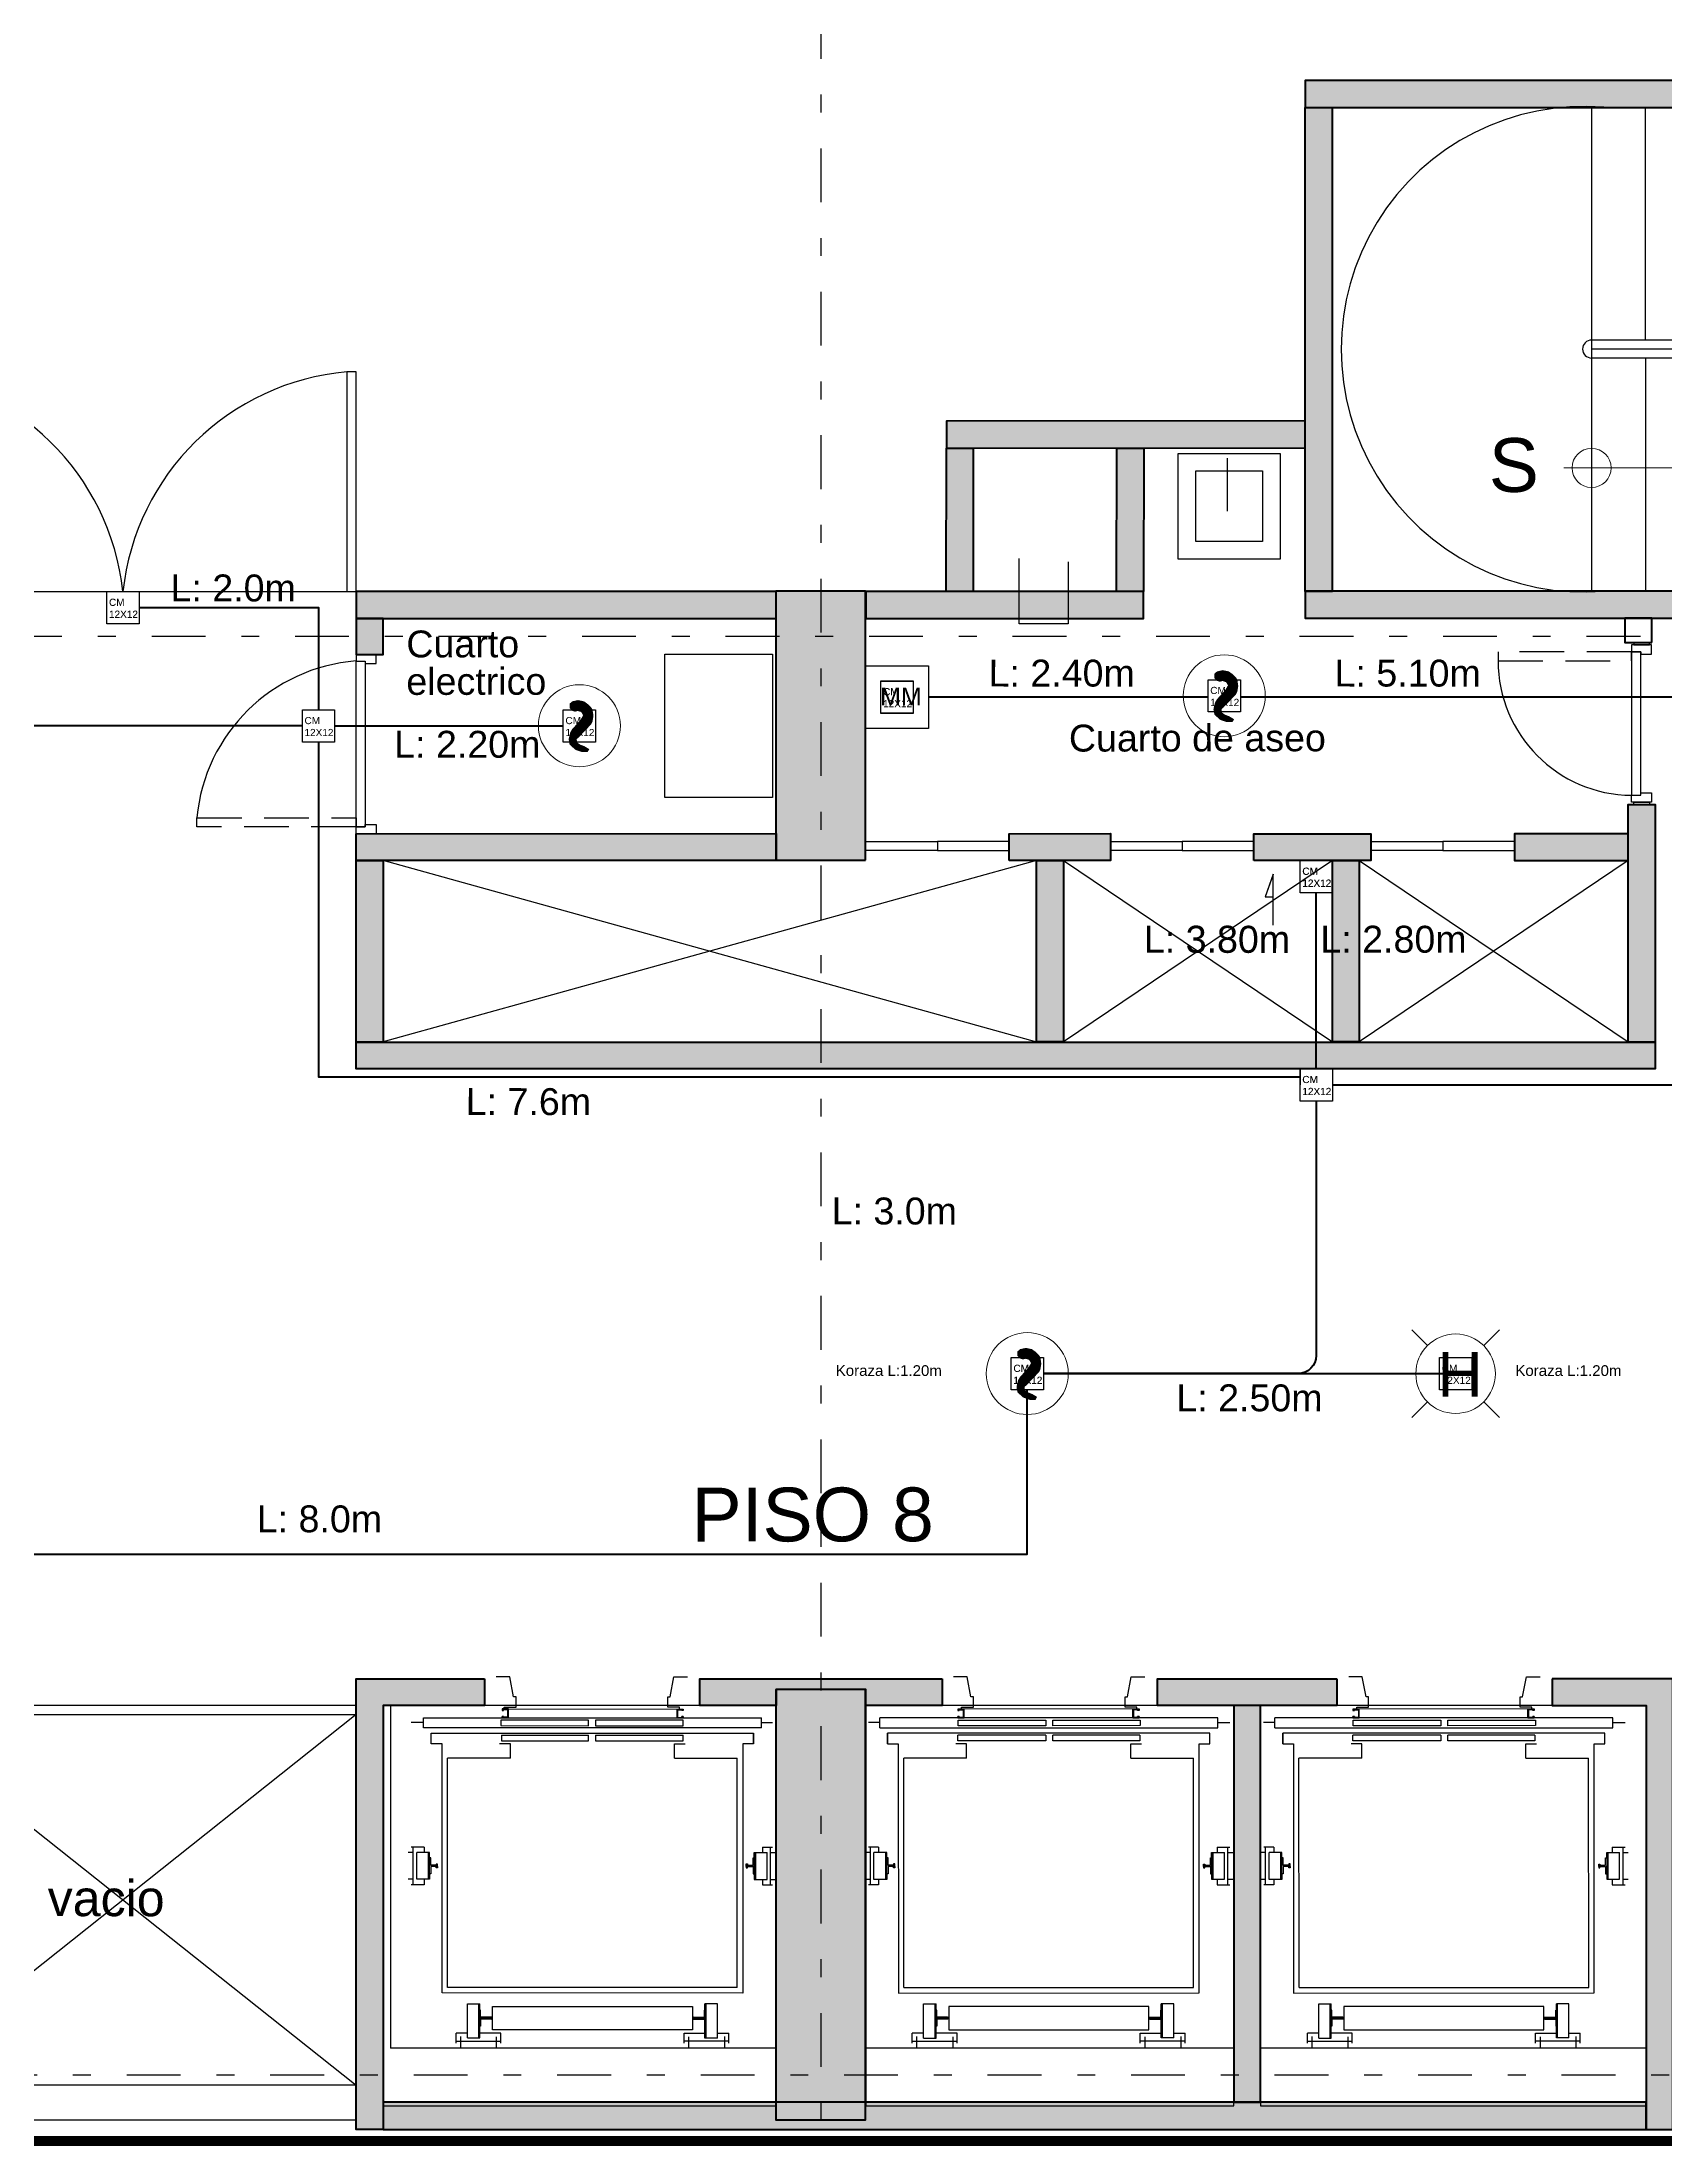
# Model space of a CAD drawing. Header units: millimetres. Extents: x 3781 to 4924, y 1639 to 1721.
# Drawn here: x 4674.92 to 4683.96, y 1650.15 to 1661.84 of the extents above; entities that cross this region are included whole.
import ezdxf

# ---------------------------------------------------------------- set-up
doc = ezdxf.new("R2010")
doc.units = ezdxf.units.MM
for name, pattern in [('CENTER', [0.7, 0.3, -0.2, 0, -0.2]), ('DASHED2', [9.525, 6.35, -3.175]), ('HIDDEN', [0.375, 0.25, -0.125])]:
    doc.linetypes.add(name, pattern=pattern)
doc.layers.get('Defpoints').update_dxf_attribs({"color": 255})
for name, color, linetype in [('0-amob', 1, 'Continuous'), ('1amobla', 2, 'Continuous'), ('A-HATCH CONCRETO', 8, 'Continuous'), ('AMOBLAMIENTO', 1, 'Continuous'), ('AREA LOCALES', 161, 'Continuous'), ('AREA PARQUEO', 51, 'Continuous'), ('AS_GL DETECCION_MEZANINE', 7, 'Continuous'), ('AS_GL DETECCION_PISO 2', 7, 'Continuous'), ('AS_GL DETECCION_PISO 6', 7, 'Continuous'), ('ASCENSOR', 1, 'Continuous'), ('EJE-ESTRUCTURA', 1, 'CENTER'), ('F-2', 2, 'Continuous'), ('GG_LAZO CONTROL DRIVERS', 82, 'Continuous'), ('HACHTCOLUMNA', 250, 'Continuous'), ('JCA_HATCH 254', 252, 'Continuous'), ('JCA_PLANO 1', 1, 'Continuous'), ('MARCO', 4, 'Continuous'), ('MUEBLE', 1, 'Continuous'), ('PROYECCION', 1, 'DASHED2')]:
    doc.layers.add(name, color=color, linetype=linetype)
doc.layers.add('DIM-25', color=1, linetype='Continuous', plot=False)
for name, color, linetype, lineweight in [('Estructura', 6, 'Continuous', 40), ('Muro', 4, 'Continuous', 40), ('TEXTOS', 7, 'Continuous', 20), ('Vidrio', 2, 'Continuous', 30)]:
    doc.layers.add(name, color=color, linetype=linetype, lineweight=lineweight)
doc.styles.get("Standard").update_dxf_attribs({"font": 'arial.ttf'})

# ---------------------------------------------------------------- blocks, each defined once
blk = doc.blocks.new('Est etapa 3 torre')
at = {"layer": 'HACHTCOLUMNA'}
h = blk.add_hatch(color=256, dxfattribs=at)
h.paths.add_polyline_path([(1123.55, -5959.124), (1123.05, -5959.124), (1123.05, -5957.624), (1123.55, -5957.624)])
h.paths.add_polyline_path([(1116.05, -5959.124), (1115.55, -5959.124), (1115.55, -5957.624), (1116.05, -5957.624)])
h.paths.add_polyline_path([(1139.548, -5959.124), (1139.048, -5959.124), (1139.048, -5957.624), (1139.548, -5957.624)])
h.paths.add_polyline_path([(1132.05, -5959.124), (1131.55, -5959.124), (1131.55, -5957.624), (1132.05, -5957.624)])
h.paths.add_polyline_path([(1140.048, -5967.649), (1140.048, -5968.149), (1138.548, -5968.149), (1138.548, -5967.649)])
h.paths.add_polyline_path([(1124.05, -5967.649), (1124.05, -5968.149), (1122.55, -5968.149), (1122.55, -5967.649)])
h.paths.add_polyline_path([(1131.05, -5967.649), (1131.05, -5968.149), (1132.55, -5968.149), (1132.55, -5967.649)])
h.paths.add_polyline_path([(1115.05, -5967.649), (1115.05, -5968.149), (1116.55, -5968.149), (1116.55, -5967.649)])
h.paths.add_polyline_path([(1140.048, -5975.649), (1140.048, -5976.149), (1138.548, -5976.149), (1138.548, -5975.649)])
h.paths.add_polyline_path([(1124.05, -5975.649), (1124.05, -5976.149), (1122.55, -5976.149), (1122.55, -5975.649)])
h.paths.add_polyline_path([(1131.05, -5975.649), (1131.05, -5976.149), (1132.55, -5976.149), (1132.55, -5975.649)])
h.paths.add_polyline_path([(1115.05, -5975.649), (1115.05, -5976.149), (1116.55, -5976.149), (1116.55, -5975.649)])
h.paths.add_polyline_path([(1140.048, -5985.749), (1140.048, -5986.249), (1138.548, -5986.249), (1138.548, -5985.749)])
h.paths.add_polyline_path([(1124.05, -5985.749), (1124.05, -5986.249), (1122.55, -5986.249), (1122.55, -5985.749)])
h.paths.add_polyline_path([(1131.05, -5985.749), (1131.05, -5986.249), (1132.55, -5986.249), (1132.55, -5985.749)])
h.paths.add_polyline_path([(1115.05, -5985.749), (1115.05, -5986.249), (1116.55, -5986.249), (1116.55, -5985.749)])
h.paths.add_polyline_path([(1140.048, -5993.749), (1140.048, -5994.249), (1138.548, -5994.249), (1138.548, -5993.749)])
h.paths.add_polyline_path([(1124.05, -5993.749), (1124.05, -5994.249), (1122.55, -5994.249), (1122.55, -5993.749)])
h.paths.add_polyline_path([(1131.05, -5993.749), (1131.05, -5994.249), (1132.55, -5994.249), (1132.55, -5993.749)])
h.paths.add_polyline_path([(1115.05, -5993.749), (1115.05, -5994.249), (1116.55, -5994.249), (1116.55, -5993.749)])
h.paths.add_polyline_path([(1132.05, -6003.426), (1131.55, -6003.426), (1131.55, -6004.922), (1132.05, -6004.922)])
h.paths.add_polyline_path([(1138.153, -6003.424), (1139.653, -6003.424), (1139.653, -6003.924), (1138.153, -6003.924)])
h.paths.add_polyline_path([(1116.05, -6004.924), (1116.05, -6003.424), (1115.55, -6003.424), (1115.55, -6004.924)])
h.paths.add_polyline_path([(1123.55, -6004.924), (1123.55, -6003.424), (1123.05, -6003.424), (1123.05, -6004.924)])
h.paths.add_polyline_path([(1139.048, -6011.949), (1139.048, -6009.549), (1139.548, -6009.549), (1139.548, -6011.949)])
h.paths.add_polyline_path([(1131.55, -6009.549), (1131.55, -6011.949), (1132.05, -6011.949), (1132.05, -6009.549)])
h.paths.add_polyline_path([(1123.05, -6009.549), (1123.05, -6011.949), (1123.55, -6011.949), (1123.55, -6009.549)])
h.paths.add_polyline_path([(1116.05, -6009.549), (1116.05, -6011.949), (1115.55, -6011.949), (1115.55, -6009.549)])
at = {"layer": 'EJE-ESTRUCTURA'}
for p, q in [((1131.8, -5955.354), (1131.8, -6014.914)), ((1113.67, -6003.674), (1145.333, -6003.674)), ((1113.531, -6011.699), (1145.333, -6011.699))]:
    blk.add_line(p, q, dxfattribs=at)
at = {"layer": 'Estructura'}
for points in [[(1132.05, -6004.924), (1132.05, -6003.424), (1131.55, -6003.424), (1131.55, -6004.924)], [(1131.55, -6009.549), (1131.55, -6011.949), (1132.05, -6011.949), (1132.05, -6009.549)]]:
    blk.add_lwpolyline(points, close=True, dxfattribs=at)
blk = doc.blocks.new('MARCOE-102')
for p, q in [((0, 0), (0, -2.5)), ((0, 0), (1.75, 0)), ((1.75, 0), (1.75, -0.45)), ((0, -2.5), (1.75, -2.5)), ((0.175, -0.175), (1.575, -0.175)), ((0.175, -0.175), (0.175, -2.325)), ((0.175, -2.325), (1.575, -2.325)), ((1.375, -0.45), (1.375, -0.275)), ((1.375, -0.275), (1.575, -0.275)), ((1.75, -0.45), (1.375, -0.45)), ((1.375, -2.05), (1.375, -2.225)), ((1.75, -2.05), (1.375, -2.05)), ((1.375, -2.225), (1.575, -2.225)), ((1.575, -0.275), (1.575, -0.175)), ((1.575, -2.325), (1.575, -2.225)), ((1.75, -2.5), (1.75, -2.05))]:
    blk.add_line(p, q)
at = {"layer": 'MARCO'}
blk.add_lwpolyline([(0, 0), (0, -2.5), (1.75, -2.5), (1.75, -2.05), (1.375, -2.05), (1.375, -2.225), (1.575, -2.225), (1.575, -2.325), (0.175, -2.325), (0.175, -0.175), (1.575, -0.175), (1.575, -0.275), (1.375, -0.275), (1.375, -0.45), (1.75, -0.45), (1.75, 0), (0, 0)], dxfattribs=at)
blk = doc.blocks.new('ASCENSOR')
at = {"layer": '0-amob'}
for p, q in [((-1.747, -0.512), (-1.859, -0.533)), ((-1.859, -0.533), (-1.859, -0.609)), ((-1.69, -0.498), (-1.747, -0.498)), ((-1.747, -0.498), (-1.747, -0.512)), ((-1.69, -0.564), (-1.69, -0.498)), ((-1.68, -0.564), (-1.69, -0.564))]:
    blk.add_line(p, q, dxfattribs=at)
blk.add_lwpolyline([(-1.68, -0.564), (-1.68, 0.413), (-1.69, 0.413), (-1.69, 0.347), (-1.747, 0.347), (-1.747, 0.361), (-1.859, 0.382), (-1.859, 0.458)], dxfattribs=at)
at = {"layer": 'ASCENSOR'}
for p, q in [((-0.88, 0.922), (-0.88, 0.95)), ((-0.73, 0.922), (-0.73, 0.95)), ((-1.63, -1.015), (-1.63, 0.869)), ((-1.575, 0.869), (-1.63, 0.869)), ((-1.605, 0.869), (-1.605, 0.932)), ((-1.575, 0.869), (-1.575, -1.015)), ((-1.485, 0.826), (-1.545, 0.826)), ((-1.545, 0.826), (-1.485, 0.826)), ((-1.545, -0.971), (-1.545, 0.826)), ((-1.485, 0.826), (-1.485, 0.766)), ((-0.91, 0.876), (-0.91, 0.932)), ((-0.7, 0.921), (-0.91, 0.921)), ((-0.91, 0.876), (-0.88, 0.876)), ((-0.73, 0.902), (-0.88, 0.902)), ((-0.88, 0.83), (-0.88, 0.902)), ((-0.73, 0.836), (-0.88, 0.836)), ((-0.88, 0.836), (-0.73, 0.836)), ((-0.85, 0.83), (-0.88, 0.83)), ((-0.85, 0.83), (-0.88, 0.83)), ((-0.85, 0.83), (-0.805, 0.83)), ((-0.85, 0.83), (-0.805, 0.83)), ((-0.85, 0.83), (-0.805, 0.83)), ((-0.85, 0.83), (-0.805, 0.83)), ((-0.85, 0.823), (-0.85, 0.83)), ((-0.85, 0.823), (-0.85, 0.83)), ((-0.809, 0.823), (-0.85, 0.823)), ((-0.809, 0.823), (-0.85, 0.823)), ((-0.809, 0.785), (-0.809, 0.823)), ((-0.76, 0.83), (-0.805, 0.83)), ((-0.76, 0.83), (-0.805, 0.83)), ((-0.76, 0.83), (-0.805, 0.83)), ((-0.76, 0.83), (-0.805, 0.83)), ((-0.802, 0.823), (-0.76, 0.823)), ((-0.802, 0.823), (-0.76, 0.823)), ((-0.802, 0.785), (-0.802, 0.823)), ((-0.76, 0.823), (-0.76, 0.83)), ((-0.76, 0.823), (-0.76, 0.83)), ((-0.76, 0.83), (-0.73, 0.83)), ((-0.76, 0.83), (-0.73, 0.83)), ((-0.73, 0.836), (-0.73, 0.902)), ((-0.73, 0.876), (-0.7, 0.876)), ((-0.73, 0.83), (-0.73, 0.836)), ((-0.7, 0.876), (-0.7, 0.932)), ((-1.485, 0.766), (-0.096, 0.766)), ((-1.405, 0.385), (-1.405, 0.735)), ((-0.126, 0.735), (-1.405, 0.735)), ((-0.816, 0.785), (-0.816, 0.792)), ((-0.816, 0.792), (-0.802, 0.792)), ((-0.809, 0.785), (-0.816, 0.785)), ((-0.802, 0.785), (-0.809, 0.785)), ((-0.795, 0.792), (-0.802, 0.792)), ((-0.802, 0.785), (-0.795, 0.785)), ((-0.795, 0.785), (-0.795, 0.792)), ((-0.126, 0.735), (-0.126, -0.88)), ((-0.096, 0.766), (-0.096, -0.911)), ((-0.036, 0.625), (-0.036, 0.555)), ((0.155, 0.625), (-0.036, 0.625)), ((0.184, 0.688), (0.128, 0.688)), ((0.128, 0.625), (0.128, 0.688)), ((0.147, 0.664), (0.21, 0.664)), ((0.155, 0.625), (0.155, 0.555)), ((0.173, 0.689), (0.173, 0.438)), ((0.155, 0.561), (-0.036, 0.561)), ((0.155, 0.555), (-0.036, 0.555)), ((-0.021, 0.485), (0.109, 0.485)), ((-0.021, -0.63), (-0.021, 0.485)), ((-0.001, 0.552), (-0.001, 0.555)), ((-0.001, 0.555), (0.041, 0.555)), ((0.038, 0.552), (-0.001, 0.552)), ((0.038, 0.491), (0.038, 0.552)), ((0.041, 0.555), (0.041, 0.491)), ((0.089, 0.555), (0.041, 0.555)), ((0.047, 0.555), (0.047, 0.491)), ((0.05, 0.491), (0.05, 0.552)), ((0.05, 0.552), (0.089, 0.552)), ((0.089, 0.552), (0.089, 0.555)), ((0.089, 0.552), (0.089, 0.555)), ((0.109, 0.485), (0.109, -0.63)), ((0.128, 0.438), (0.128, 0.555)), ((-1.68, 0.434), (-1.671, 0.434)), ((-1.68, 0.434), (-1.671, 0.434)), ((-1.68, 0.399), (-1.68, 0.434)), ((-1.68, 0.399), (-1.68, 0.434)), ((-1.63, 0.399), (-1.68, 0.399)), ((-1.63, 0.399), (-1.68, 0.399)), ((-1.676, 0.43), (-1.674, 0.43)), ((-1.674, 0.43), (-1.676, 0.43)), ((-1.676, 0.402), (-1.676, 0.43)), ((-1.676, 0.43), (-1.676, 0.402)), ((-1.633, 0.402), (-1.676, 0.402)), ((-1.676, 0.402), (-1.633, 0.402)), ((-1.674, 0.426), (-1.674, 0.43)), ((-1.674, 0.426), (-1.674, 0.43)), ((-1.671, 0.426), (-1.674, 0.426)), ((-1.671, 0.426), (-1.674, 0.426)), ((-1.671, 0.434), (-1.671, 0.426)), ((-1.671, 0.434), (-1.671, 0.426)), ((-1.639, 0.434), (-1.639, 0.426)), ((-1.63, 0.434), (-1.639, 0.434)), ((-1.639, 0.434), (-1.63, 0.434)), ((-1.639, 0.426), (-1.639, 0.434)), ((-1.639, 0.426), (-1.635, 0.426)), ((-1.635, 0.426), (-1.639, 0.426)), ((-1.635, 0.43), (-1.633, 0.43)), ((-1.635, 0.426), (-1.635, 0.43)), ((-1.635, 0.43), (-1.635, 0.426)), ((-1.633, 0.43), (-1.635, 0.43)), ((-1.633, 0.402), (-1.633, 0.43)), ((-1.633, 0.402), (-1.633, 0.43)), ((-1.63, 0.399), (-1.63, 0.434)), ((-1.63, 0.434), (-1.63, 0.399)), ((-1.587, 0.433), (-1.618, 0.433)), ((-1.618, 0.433), (-1.618, -0.056)), ((-1.587, -0.056), (-1.587, 0.433)), ((-1.503, 0.434), (-1.534, 0.434)), ((-1.534, -0.056), (-1.534, 0.434)), ((-1.503, -0.056), (-1.503, 0.434)), ((-1.485, 0.385), (-1.485, 0.445)), ((-1.405, 0.385), (-1.485, 0.385)), ((0.184, 0.438), (0.128, 0.438)), ((0.149, 0.463), (0.209, 0.463)), ((-1.618, -0.056), (-1.587, -0.056)), ((-1.587, -0.095), (-1.618, -0.095)), ((-1.618, -0.095), (-1.618, -0.583)), ((-1.587, -0.583), (-1.587, -0.095)), ((-1.534, -0.056), (-1.503, -0.056)), ((-1.503, -0.095), (-1.534, -0.095)), ((-1.534, -0.58), (-1.534, -0.095)), ((-1.503, -0.58), (-1.503, -0.095)), ((-1.618, -0.583), (-1.587, -0.583)), ((-1.534, -0.58), (-1.503, -0.58)), ((-1.405, -0.53), (-1.485, -0.53)), ((-1.485, -0.53), (-1.485, -0.59)), ((-1.405, -0.53), (-1.405, -0.88)), ((0.184, -0.583), (0.128, -0.583)), ((0.128, -0.583), (0.128, -0.7)), ((0.173, -0.834), (0.173, -0.583)), ((0.155, -0.7), (-0.036, -0.7)), ((-0.036, -0.77), (-0.036, -0.7)), ((0.109, -0.63), (-0.021, -0.63)), ((-0.001, -0.697), (-0.001, -0.7)), ((0.038, -0.697), (-0.001, -0.697)), ((-0.001, -0.7), (0.041, -0.7)), ((0.038, -0.636), (0.038, -0.697)), ((0.041, -0.7), (0.041, -0.636)), ((0.047, -0.7), (0.047, -0.636)), ((0.089, -0.7), (0.047, -0.7)), ((0.05, -0.636), (0.05, -0.697)), ((0.05, -0.697), (0.089, -0.697)), ((0.089, -0.697), (0.089, -0.7)), ((0.149, -0.609), (0.209, -0.609)), ((0.155, -0.77), (0.155, -0.7)), ((0.155, -0.706), (-0.036, -0.706)), ((0.155, -0.77), (-0.036, -0.77)), ((0.128, -0.77), (0.128, -0.833)), ((0.147, -0.809), (0.21, -0.809)), ((-0.096, -0.911), (-1.485, -0.911)), ((-1.485, -0.911), (-1.485, -0.971)), ((-0.126, -0.88), (-1.405, -0.88)), ((0.184, -0.833), (0.128, -0.833)), ((-1.575, -1.015), (-1.63, -1.015)), ((-1.605, -1.015), (-1.605, -1.083)), ((-1.485, -0.971), (-1.545, -0.971)), ((-0.91, -1.011), (-0.88, -1.011)), ((-0.91, -1.011), (-0.91, -1.083)), ((-0.85, -0.981), (-0.88, -0.981)), ((-0.85, -0.981), (-0.88, -0.981)), ((-0.88, -0.981), (-0.88, -1.052)), ((-0.73, -0.987), (-0.88, -0.987)), ((-0.88, -0.987), (-0.73, -0.987)), ((-0.73, -1.052), (-0.88, -1.052)), ((-0.808, -0.974), (-0.85, -0.974)), ((-0.808, -0.974), (-0.85, -0.974)), ((-0.85, -0.974), (-0.85, -0.981)), ((-0.85, -0.974), (-0.85, -0.981)), ((-0.85, -0.981), (-0.805, -0.981)), ((-0.85, -0.981), (-0.805, -0.981)), ((-0.85, -0.981), (-0.805, -0.981)), ((-0.85, -0.981), (-0.805, -0.981)), ((-0.808, -0.936), (-0.815, -0.936)), ((-0.815, -0.936), (-0.815, -0.943)), ((-0.815, -0.943), (-0.801, -0.943)), ((-0.808, -0.936), (-0.808, -0.974)), ((-0.801, -0.936), (-0.808, -0.936)), ((-0.76, -0.981), (-0.805, -0.981)), ((-0.76, -0.981), (-0.805, -0.981)), ((-0.76, -0.981), (-0.805, -0.981)), ((-0.76, -0.981), (-0.805, -0.981)), ((-0.801, -0.936), (-0.801, -0.974)), ((-0.801, -0.936), (-0.794, -0.936)), ((-0.794, -0.943), (-0.801, -0.943)), ((-0.801, -0.974), (-0.76, -0.974)), ((-0.801, -0.974), (-0.76, -0.974)), ((-0.794, -0.936), (-0.794, -0.943)), ((-0.76, -0.974), (-0.76, -0.981)), ((-0.76, -0.974), (-0.76, -0.981)), ((-0.76, -0.981), (-0.73, -0.981)), ((-0.76, -0.981), (-0.73, -0.981)), ((-0.73, -0.981), (-0.73, -0.987)), ((-0.73, -0.987), (-0.73, -1.052)), ((-0.73, -1.011), (-0.7, -1.011)), ((-0.7, -1.011), (-0.7, -1.083)), ((-0.7, -1.072), (-0.91, -1.072)), ((-0.88, -1.073), (-0.88, -1.1)), ((-0.73, -1.073), (-0.73, -1.1))]:
    blk.add_line(p, q, dxfattribs=at)
for centre, radius, start, end in [((0.044, 0.491), 0.006, 180, 270), ((0.044, 0.491), 0.003, 180, 270), ((0.044, 0.491), 0.006, 270, 0), ((0.044, 0.491), 0.003, 270, 0), ((0.044, -0.636), 0.006, 90, 180), ((0.044, -0.636), 0.003, 90, 180), ((0.044, -0.636), 0.006, 0, 90), ((0.044, -0.636), 0.003, 0, 90)]:
    blk.add_arc(centre, radius, start, end, dxfattribs=at)
for points in [[(-0.795, 0.792), (-0.795, 0.785), (-0.816, 0.785), (-0.816, 0.792)], [(-0.816, 0.785), (-0.816, 0.792), (-0.795, 0.785), (-0.816, 0.785)], [(-0.795, 0.785), (-0.816, 0.785), (-0.795, 0.792), (-0.816, 0.792)], [(-0.794, -0.943), (-0.794, -0.936), (-0.815, -0.936), (-0.815, -0.943)], [(-0.815, -0.936), (-0.815, -0.943), (-0.794, -0.936), (-0.815, -0.936)], [(-0.794, -0.936), (-0.815, -0.936), (-0.794, -0.943), (-0.815, -0.943)]]:
    blk.add_solid(points, dxfattribs=at)
at = {"layer": 'ASCENSOR', "xscale": 0.01999999999998181, "yscale": 0.01999999999998181, "zscale": 0.01999999999998181, "rotation": 270}
blk.add_blockref('MARCOE-102', (-1.63, -0.541), dxfattribs=at)
blk = doc.blocks.new('AS_Strobe-CEILING')
at = {"color": 0, "linetype": 'Continuous', "lineweight": 15}
for p, q in [((-0.1045, 0.1045), (-0.163, 0.163)), ((0.1045, 0.1045), (0.163, 0.163)), ((-0.1045, -0.1045), (-0.163, -0.163)), ((0.1045, -0.1045), (0.163, -0.163))]:
    blk.add_line(p, q, dxfattribs=at)
blk.add_ellipse((0, 0), major_axis=(0.1478, 0), ratio=1, dxfattribs=at)
blk = doc.blocks.new('Horne Strobe Cielo')
at = {"layer": 'AS_GL DETECCION_MEZANINE', "color": 1, "linetype": 'Continuous', "xscale": 1.5, "yscale": 1.5, "zscale": 1.5}
blk.add_blockref('AS_Strobe-CEILING', (-679.742, -2828), dxfattribs=at)
at = {"layer": '1amobla', "color": 7, "linetype": 'Continuous', "ltscale": 0.3, "true_color": 0xffffff, "insert": (-679.843, -2827.878), "char_height": 0.25, "width": 0.07916, "attachment_point": 1}
blk.add_mtext('H', dxfattribs=at)
blk = doc.blocks.new('AS_Initiator2')
at = {"color": 0, "linetype": 'Continuous', "lineweight": 15}
blk.add_circle((0, 0), 0.1524, dxfattribs=at)
for points in [[(-0.027, 0.0558), (-0.0366, 0.0654), (-0.027, 0.0906), (-0.0366, 0.0822)], [(-0.027, 0.0906), (-0.0054, 0.0954), (-0.027, 0.0558), (0.0174, 0.0906)], [(-0.027, 0.0558), (0.0174, 0.0906), (-0.0162, 0.0522), (-0.0068, 0.055)], [(-0.0068, 0.055), (0.0174, 0.0906), (0.0066, 0.051), (0.0306, 0.081)], [(0.0066, 0.051), (0.0306, 0.081), (0.0138, 0.039), (0.0438, 0.0678)], [(0.0438, 0.0054), (-0.0018, -0.0426), (-0.027, -0.0126), (-0.0342, -0.0246)], [(0.0486, 0.015), (0.0438, 0.0054), (0.0042, 0.0222), (-0.027, -0.0126)], [(0.0438, 0.0678), (0.0486, 0.0606), (0.0138, 0.039), (0.0042, 0.0222)], [(0.0486, 0.0606), (0.0522, 0.0366), (0.0042, 0.0222), (0.0486, 0.015)], [(-0.0018, -0.0426), (-0.0102, -0.0498), (-0.0342, -0.0246), (-0.0402, -0.0498)], [(-0.0102, -0.0498), (-0.009, -0.0618), (-0.0402, -0.0498), (-0.0366, -0.0702)], [(-0.009, -0.0618), (0.003, -0.0702), (-0.0366, -0.0702), (-0.015, -0.0894)], [(0.003, -0.0702), (0.0186, -0.0762), (-0.015, -0.0894), (0.009, -0.0978)], [(0.009, -0.0978), (0.0186, -0.0762), (0.0306, -0.0978), (0.0366, -0.087)]]:
    blk.add_solid(points, dxfattribs=at)
blk = doc.blocks.new('Caja metalica de 12')
at = {"layer": '1amobla', "linetype": 'Continuous', "ltscale": 0.3}
blk.add_lwpolyline([(-1069.691, -2855.357), (-1069.511, -2855.357), (-1069.511, -2855.537), (-1069.691, -2855.537), (-1069.691, -2855.357)], dxfattribs=at)
at = {"layer": '1amobla', "color": 7, "linetype": 'Continuous', "ltscale": 0.3, "insert": (-1069.679, -2855.397), "char_height": 0.04, "width": 0.07916, "attachment_point": 1}
blk.add_mtext('CM 12X12', dxfattribs=at)

msp = doc.modelspace()

# ---------------------------------------------------------------- hatches: boundary and pattern name
at = {"layer": 'A-HATCH CONCRETO', "ltscale": 0.03}
h = msp.add_hatch(color=256, dxfattribs=at)
h.dxf.hatch_style = 1
h.paths.add_polyline_path([(4671.011, 1658.778), (4671.011, 1658.628), (4671.359, 1658.628), (4671.359, 1658.778)])
h.paths.add_polyline_path([(4671.359, 1658.778), (4671.509, 1658.778), (4671.509, 1657.427), (4671.359, 1657.427)])
h.paths.add_polyline_path([(4674.07, 1657.277), (4674.07, 1657.427), (4671.011, 1657.427), (4671.011, 1657.277)])
h.paths.add_polyline_path([(4670.661, 1652.653), (4670.661, 1657.278), (4670.511, 1657.278), (4670.511, 1653.018), (4670.511, 1652.653)])
h.paths.add_polyline_path([(4674.07, 1654.102), (4673.92, 1654.102), (4673.92, 1657.277), (4674.07, 1657.277)])
h.paths.add_polyline_path([(4672.67, 1654.252), (4672.67, 1652.563), (4673.02, 1652.563), (4673.02, 1652.713), (4672.821, 1652.713), (4672.82, 1654.252)])
h.paths.add_polyline_path([(4674.07, 1652.713), (4673.92, 1652.713), (4673.92, 1652.063), (4674.07, 1652.063)])
h.paths.add_polyline_path([(4673.92, 1652.563), (4673.92, 1652.563), (4673.92, 1652.713), (4673.92, 1652.713)], flags=16)
h.paths.add_polyline_path([(4670.511, 1650.218), (4674.07, 1650.218), (4674.07, 1650.368), (4671.011, 1650.368), (4671.011, 1650.253), (4670.511, 1650.253)])
h.paths.add_polyline_path([(4673.92, 1650.863), (4673.92, 1650.368), (4674.07, 1650.368), (4674.07, 1650.863)])
h.paths.add_polyline_path([(4677.386, 1652.713), (4677.386, 1652.563), (4676.82, 1652.563), (4676.82, 1650.198), (4676.67, 1650.198), (4676.67, 1652.713)])
h.paths.add_polyline_path([(4679.938, 1652.713), (4679.938, 1652.563), (4679.511, 1652.563), (4679.511, 1652.653), (4679.011, 1652.653), (4679.011, 1652.563), (4678.586, 1652.563), (4678.586, 1652.713)])
h.paths.add_polyline_path([(4676.82, 1650.198), (4683.862, 1650.198), (4683.862, 1650.351), (4676.82, 1650.351)])
h.paths.add_polyline_path([(4682.138, 1652.713), (4682.138, 1652.563), (4681.138, 1652.563), (4681.138, 1652.713)])
h.paths.add_polyline_path([(4681.563, 1650.351), (4681.713, 1650.351), (4681.713, 1652.563), (4681.563, 1652.563), (4681.563, 1652.565), (4681.563, 1650.351), (4681.563, 1650.351)])
h.paths.add_polyline_path([(4683.338, 1652.713), (4683.338, 1652.563), (4683.862, 1652.563), (4683.862, 1650.198), (4684.012, 1650.198), (4684.012, 1652.713)])
h.paths.add_polyline_path([(4687.008, 1650.353), (4690.809, 1650.353), (4690.809, 1650.203), (4687.008, 1650.203)])
h.paths.add_polyline_path([(4686.458, 1650.203), (4686.458, 1652.653), (4686.508, 1652.653), (4686.508, 1650.253), (4687.008, 1650.253), (4687.008, 1650.203)])
h.paths.add_polyline_path([(4690.244, 1651.857), (4690.244, 1650.353), (4690.094, 1650.353), (4690.094, 1651.857)])
h.paths.add_polyline_path([(4690.244, 1651.857), (4690.659, 1651.857), (4690.659, 1651.707), (4690.244, 1651.706)])
h.paths.add_polyline_path([(4690.809, 1651.857), (4690.81, 1650.353), (4690.659, 1650.353), (4690.659, 1651.857)])
h.paths.add_polyline_path([(4687.508, 1654.172), (4690.659, 1654.172), (4690.659, 1654.022), (4687.508, 1654.022)])
h.paths.add_polyline_path([(4688.117, 1655.112), (4688.117, 1654.172), (4688.267, 1654.172), (4688.267, 1655.112)])
h.paths.add_polyline_path([(4686.457, 1656.274), (4686.458, 1652.653), (4686.608, 1652.653), (4686.607, 1656.274)])
h.paths.add_polyline_path([(4686.608, 1654.172), (4686.608, 1654.172), (4686.608, 1654.022), (4686.608, 1654.022)], flags=17)
h.paths.add_polyline_path([(4688.117, 1656.264), (4690.659, 1656.264), (4690.659, 1656.114), (4688.117, 1656.114)])
h.paths.add_polyline_path([(4690.809, 1656.264), (4690.81, 1655.061), (4690.659, 1655.061), (4690.659, 1656.264)])
h.paths.add_polyline_path([(4688.117, 1660.031), (4688.117, 1658.472), (4688.267, 1658.472), (4688.267, 1660.031)])
h.paths.add_polyline_path([(4690.212, 1660.029), (4688.117, 1660.033), (4688.117, 1660.183), (4690.213, 1660.179)])
h.paths.add_polyline_path([(4690.429, 1661.627), (4681.962, 1661.627), (4681.962, 1661.477), (4690.429, 1661.477)])
h.paths.add_polyline_path([(4681.962, 1658.777), (4681.962, 1661.477), (4682.112, 1661.477), (4682.112, 1658.777)])
h = msp.add_hatch(color=256, dxfattribs=at)
h.dxf.hatch_style = 1
h.paths.add_polyline_path([(4681.962, 1659.728), (4679.961, 1659.727), (4679.961, 1659.577), (4681.962, 1659.578)])
h.paths.add_polyline_path([(4681.061, 1659.578), (4681.06, 1658.628), (4679.511, 1658.627), (4679.511, 1658.777), (4679.96, 1658.777), (4679.961, 1659.577), (4680.111, 1659.574), (4680.11, 1658.778), (4680.91, 1658.777), (4680.911, 1659.578)])
h = msp.add_hatch(color=256, dxfattribs=at)
h.dxf.hatch_style = 1
h.paths.add_polyline_path([(4685.613, 1658.779), (4681.962, 1658.778), (4681.962, 1658.628), (4685.613, 1658.628)])
h.paths.add_polyline_path([(4680.311, 1657.276), (4680.311, 1657.426), (4680.875, 1657.427), (4680.875, 1657.277)])
h.paths.add_polyline_path([(4681.675, 1657.276), (4681.675, 1657.426), (4682.328, 1657.426), (4682.328, 1657.276)])
h.paths.add_polyline_path([(4683.762, 1657.276), (4683.762, 1657.426), (4683.128, 1657.426), (4683.128, 1657.276)])
h.paths.add_polyline_path([(4683.912, 1656.264), (4683.762, 1656.264), (4683.762, 1657.589), (4683.912, 1657.589)])
h.paths.add_polyline_path([(4676.67, 1656.264), (4683.912, 1656.264), (4683.912, 1656.114), (4676.67, 1656.114)])
h.paths.add_polyline_path([(4682.263, 1656.265), (4682.113, 1656.265), (4682.113, 1657.276), (4682.263, 1657.276)])
h.paths.add_polyline_path([(4680.614, 1656.265), (4680.464, 1656.265), (4680.464, 1657.276), (4680.614, 1657.276)])
h.paths.add_polyline_path([(4676.67, 1656.264), (4676.67, 1657.277), (4676.82, 1657.277), (4676.82, 1656.264)])
h.paths.add_polyline_path([(4676.67, 1657.276), (4676.67, 1657.426), (4679.011, 1657.427), (4679.011, 1657.277)])
at = {"layer": 'JCA_HATCH 254', "linetype": 'Continuous', "ltscale": 0.3, "true_color": 0x939598, "transparency": 33554687}
h = msp.add_hatch(color=252, dxfattribs=at)
h.dxf.hatch_style = 1
h.paths.add_polyline_path([(4679.011, 1658.777), (4676.67, 1658.777), (4676.67, 1658.627), (4679.011, 1658.627)])
h = msp.add_hatch(color=252, dxfattribs=at)
h.dxf.hatch_style = 1
h.paths.add_polyline_path([(4676.67, 1658.627), (4676.67, 1658.426), (4676.82, 1658.426), (4676.82, 1658.627)])

# ---------------------------------------------------------------- linework, layer by layer
at = {"layer": '1amobla', "color": 1, "linetype": 'HIDDEN', "ltscale": 30}
msp.add_line((4674.121, 1658.776), (4676.619, 1658.776), dxfattribs=at)
at = {"layer": '1amobla', "color": 7, "linetype": 'Continuous', "ltscale": 0.3, "true_color": 0xffffff}
msp.add_line((4681.933, 1656.115, 1207.545), (4681.933, 1656.025, 1207.545), dxfattribs=at)
for points in [[(4675.28, 1658.777), (4675.46, 1658.777), (4675.46, 1658.597), (4675.28, 1658.597), (4675.28, 1658.777)], [(4675.28, 1658.777), (4675.46, 1658.777), (4675.46, 1658.597), (4675.28, 1658.597), (4675.28, 1658.777)], [(4675.28, 1658.777), (4675.46, 1658.777), (4675.46, 1658.597), (4675.28, 1658.597), (4675.28, 1658.777)], [(4675.28, 1658.777), (4675.46, 1658.777), (4675.46, 1658.597), (4675.28, 1658.597), (4675.28, 1658.777)], [(4675.28, 1658.777), (4675.46, 1658.777), (4675.46, 1658.597), (4675.28, 1658.597), (4675.28, 1658.777)], [(4675.28, 1658.777), (4675.46, 1658.777), (4675.46, 1658.597), (4675.28, 1658.597), (4675.28, 1658.777)], [(4675.28, 1658.777), (4675.46, 1658.777), (4675.46, 1658.597), (4675.28, 1658.597), (4675.28, 1658.777)], [(4678.391, 1658.427), (4678.991, 1658.427), (4678.991, 1657.627), (4678.391, 1657.627), (4678.391, 1658.427)], [(4679.596, 1658.278), (4679.776, 1658.278), (4679.776, 1658.098), (4679.596, 1658.098), (4679.596, 1658.278)], [(4679.596, 1658.278), (4679.776, 1658.278), (4679.776, 1658.098), (4679.596, 1658.098), (4679.596, 1658.278)], [(4681.42, 1658.285), (4681.6, 1658.285), (4681.6, 1658.105), (4681.42, 1658.105), (4681.42, 1658.285)], [(4681.42, 1658.285), (4681.6, 1658.285), (4681.6, 1658.105), (4681.42, 1658.105), (4681.42, 1658.285)], [(4681.42, 1658.285), (4681.6, 1658.285), (4681.6, 1658.105), (4681.42, 1658.105), (4681.42, 1658.285)]]:
    msp.add_lwpolyline(points, dxfattribs=at)
at = {"layer": '1amobla', "color": 6, "linetype": 'Continuous', "ltscale": 0.3}
msp.add_lwpolyline([(4679.511, 1658.363), (4679.861, 1658.363), (4679.861, 1658.013), (4679.511, 1658.013), (4679.511, 1658.363)], dxfattribs=at)
at = {"layer": '1amobla', "color": 7, "linetype": 'Continuous', "ltscale": 0.3, "true_color": 0xffffff, "elevation": 1207.545}
for points in [[(4681.933, 1657.277), (4682.113, 1657.277), (4682.113, 1657.097), (4681.933, 1657.097), (4681.933, 1657.277)], [(4681.933, 1657.277), (4682.113, 1657.277), (4682.113, 1657.097), (4681.933, 1657.097), (4681.933, 1657.277)], [(4681.933, 1657.277), (4682.113, 1657.277), (4682.113, 1657.097), (4681.933, 1657.097), (4681.933, 1657.277)], [(4681.933, 1657.277), (4682.113, 1657.277), (4682.113, 1657.097), (4681.933, 1657.097), (4681.933, 1657.277)], [(4681.933, 1657.277), (4682.113, 1657.277), (4682.113, 1657.097), (4681.933, 1657.097), (4681.933, 1657.277)], [(4681.933, 1657.277), (4682.113, 1657.277), (4682.113, 1657.097), (4681.933, 1657.097), (4681.933, 1657.277)], [(4681.933, 1657.277), (4682.113, 1657.277), (4682.113, 1657.097), (4681.933, 1657.097), (4681.933, 1657.277)], [(4681.933, 1657.276), (4682.113, 1657.276), (4682.113, 1657.096), (4681.933, 1657.096), (4681.933, 1657.276)], [(4681.933, 1657.276), (4682.113, 1657.276), (4682.113, 1657.096), (4681.933, 1657.096), (4681.933, 1657.276)], [(4681.933, 1656.115), (4682.113, 1656.115), (4682.113, 1655.935), (4681.933, 1655.935), (4681.933, 1656.115)], [(4681.933, 1656.115), (4682.113, 1656.115), (4682.113, 1655.935), (4681.933, 1655.935), (4681.933, 1656.115)], [(4681.933, 1656.115), (4682.113, 1656.115), (4682.113, 1655.935), (4681.933, 1655.935), (4681.933, 1656.115)], [(4681.933, 1656.115), (4682.113, 1656.115), (4682.113, 1655.935), (4681.933, 1655.935), (4681.933, 1656.115)], [(4681.933, 1656.115), (4682.113, 1656.115), (4682.113, 1655.935), (4681.933, 1655.935), (4681.933, 1656.115)], [(4681.933, 1656.115), (4682.113, 1656.115), (4682.113, 1655.935), (4681.933, 1655.935), (4681.933, 1656.115)], [(4681.933, 1656.115), (4682.113, 1656.115), (4682.113, 1655.935), (4681.933, 1655.935), (4681.933, 1656.115)], [(4680.322, 1654.505), (4680.502, 1654.505), (4680.502, 1654.325), (4680.322, 1654.325), (4680.322, 1654.505)], [(4680.322, 1654.505), (4680.502, 1654.505), (4680.502, 1654.325), (4680.322, 1654.325), (4680.322, 1654.505)], [(4680.322, 1654.505), (4680.502, 1654.505), (4680.502, 1654.325), (4680.322, 1654.325), (4680.322, 1654.505)], [(4682.711, 1654.505), (4682.891, 1654.505), (4682.891, 1654.325), (4682.711, 1654.325), (4682.711, 1654.505)], [(4682.711, 1654.505), (4682.891, 1654.505), (4682.891, 1654.325), (4682.711, 1654.325), (4682.711, 1654.505)], [(4682.711, 1654.505), (4682.891, 1654.505), (4682.891, 1654.325), (4682.711, 1654.325), (4682.711, 1654.505)]]:
    msp.add_lwpolyline(points, dxfattribs=at)
at = {"layer": 'AMOBLAMIENTO'}
msp.add_line((4681.527, 1659.521), (4681.527, 1659.225), dxfattribs=at)
for points in [[(4681.821, 1659.547), (4681.821, 1658.958), (4681.253, 1658.958), (4681.253, 1659.547)], [(4681.723, 1659.449), (4681.723, 1659.055), (4681.351, 1659.055), (4681.351, 1659.449)]]:
    msp.add_lwpolyline(points, close=True, dxfattribs=at)
at = {"layer": 'AREA LOCALES'}
msp.add_lwpolyline([(4679.011, 1650.331), (4679.011, 1652.563), (4676.82, 1652.563), (4676.82, 1650.331)], close=True, dxfattribs=at)
for points, elevation in [([(4681.563, 1650.331), (4681.563, 1652.563), (4679.511, 1652.563), (4679.511, 1650.331)], -1316.434), ([(4683.862, 1650.331), (4683.862, 1652.563), (4681.713, 1652.563), (4681.713, 1650.331)], 1207.545)]:
    msp.add_lwpolyline(points, close=True, dxfattribs=dict(at, elevation=elevation))
at = {"layer": 'AREA PARQUEO', "color": 2}
for p, q in [((4683.558, 1661.479), (4683.558, 1658.779)), ((4683.858, 1660.179), (4683.858, 1661.478)), ((4686.558, 1660.179), (4683.558, 1660.179)), ((4686.558, 1660.129), (4683.558, 1660.129)), ((4686.558, 1660.079), (4683.558, 1660.079)), ((4683.858, 1660.079), (4683.858, 1658.779))]:
    msp.add_line(p, q, dxfattribs=at)
msp.add_arc((4683.558, 1660.129), 0.05, 90, 270, dxfattribs=at)
at = {"layer": 'AS_GL DETECCION_PISO 2', "color": 5, "linetype": 'Continuous', "lineweight": 50}
for p, q in [((4681.42, 1658.188), (4679.861, 1658.188)), ((4686.273, 1658.188), (4681.6, 1658.188)), ((4686.273, 1658.187), (4681.6, 1658.187)), ((4676.37, 1658.028), (4672.805, 1658.028)), ((4676.55, 1658.028), (4677.825, 1658.028)), ((4682.023, 1656.115, 1207.545), (4682.023, 1657.097, 1207.545)), ((4680.502, 1654.415, 1207.545), (4682.802, 1654.415, 1207.545))]:
    msp.add_line(p, q, dxfattribs=at)
for points in [[(4675.46, 1658.687), (4676.46, 1658.687), (4676.46, 1658.118)], [(4676.46, 1657.938), (4676.46, 1656.07), (4681.933, 1656.07)], [(4671.756, 1653.407), (4680.412, 1653.407), (4680.412, 1654.325)]]:
    msp.add_lwpolyline(points, dxfattribs=at)
at = {"layer": 'AS_GL DETECCION_PISO 2', "color": 5, "linetype": 'Continuous', "lineweight": 50, "elevation": 1207.545}
msp.add_lwpolyline([(4682.113, 1656.025), (4686.363, 1656.025), (4686.363, 1658.098)], dxfattribs=at)
msp.add_lwpolyline([(4682.023, 1655.935), (4682.023, 1654.515, -0.414208), (4681.923, 1654.415), (4680.502, 1654.415)], format="xyb", dxfattribs=at)
at = {"layer": 'Defpoints', "ltscale": 5, "const_width": 0.12}
msp.add_lwpolyline([(4659.217, 1704.578), (4690.809, 1704.578), (4690.809, 1650.103), (4659.217, 1650.103)], close=True, dxfattribs=at)
at = {"layer": 'DIM-25'}
for centre, radius, start, end in [((4674, 1658.629), 1.377, 6.1422, 84.9773), ((4676.739, 1658.63), 1.377, 95.0212, 173.889), ((4676.744, 1657.426), 0.966, 94.4015, 174.684), ((4683.788, 1658.391), 0.751, 180.044, 269.4867)]:
    msp.add_arc(centre, radius, start, end, dxfattribs=at)
at = {"layer": 'F-2'}
for points in [[(4676.72, 1658.376), (4676.782, 1658.376), (4676.782, 1658.426), (4676.67, 1658.426), (4676.67, 1658.388), (4676.72, 1658.388), (4676.72, 1658.376)], [(4683.832, 1658.428), (4683.893, 1658.428), (4683.893, 1658.479), (4683.781, 1658.479), (4683.781, 1658.441), (4683.832, 1658.441), (4683.832, 1658.428)], [(4683.793, 1658.492), (4683.793, 1658.479), (4683.881, 1658.479), (4683.881, 1658.492)], [(4683.832, 1657.653), (4683.893, 1657.653), (4683.893, 1657.602), (4683.781, 1657.602), (4683.781, 1657.64), (4683.832, 1657.64), (4683.832, 1657.653)], [(4683.793, 1657.589), (4683.793, 1657.602), (4683.881, 1657.602), (4683.881, 1657.589)], [(4676.721, 1657.477), (4676.782, 1657.477), (4676.782, 1657.426), (4676.67, 1657.426), (4676.67, 1657.464), (4676.721, 1657.464), (4676.721, 1657.477)]]:
    msp.add_lwpolyline(points, dxfattribs=at)
for points in [[(4676.72, 1657.464), (4676.67, 1657.464), (4676.67, 1658.388), (4676.72, 1658.388)], [(4683.832, 1658.441), (4683.781, 1658.441), (4683.781, 1657.64), (4683.832, 1657.64)], [(4676.67, 1650.253), (4676.67, 1650.446), (4674.07, 1650.446), (4674.07, 1650.253)]]:
    msp.add_lwpolyline(points, close=True, dxfattribs=at)
at = {"layer": 'F-2', "elevation": -2415.091}
for points in [[(4679.911, 1657.383), (4679.911, 1657.332), (4679.511, 1657.332), (4679.511, 1657.383)], [(4679.911, 1657.383), (4679.911, 1657.332), (4680.311, 1657.332), (4680.311, 1657.383)], [(4681.275, 1657.383), (4681.275, 1657.332), (4680.875, 1657.332), (4680.875, 1657.383)], [(4681.275, 1657.383), (4681.275, 1657.332), (4681.675, 1657.332), (4681.675, 1657.383)], [(4682.728, 1657.383), (4682.728, 1657.332), (4682.328, 1657.332), (4682.328, 1657.383)], [(4682.728, 1657.383), (4682.728, 1657.332), (4683.128, 1657.332), (4683.128, 1657.383)]]:
    msp.add_lwpolyline(points, close=True, dxfattribs=at)
at = {"layer": 'GG_LAZO CONTROL DRIVERS', "ltscale": 0.3, "elevation": 1207.545}
for points in [[(4681.782, 1656.916), (4681.782, 1657.2), (4681.738, 1657.074), (4681.782, 1657.074)], [(4681.782, 1656.916), (4681.782, 1657.2), (4681.738, 1657.074), (4681.782, 1657.074)], [(4681.782, 1656.915), (4681.782, 1657.199), (4681.738, 1657.073), (4681.782, 1657.073)], [(4681.782, 1656.915), (4681.782, 1657.199), (4681.738, 1657.073), (4681.782, 1657.073)], [(4681.782, 1656.916), (4681.782, 1657.199), (4681.738, 1657.073), (4681.782, 1657.073)], [(4681.782, 1656.916), (4681.782, 1657.199), (4681.738, 1657.073), (4681.782, 1657.073)], [(4681.782, 1656.916), (4681.782, 1657.199), (4681.738, 1657.073), (4681.782, 1657.073)], [(4681.782, 1656.916), (4681.782, 1657.199), (4681.738, 1657.073), (4681.782, 1657.073)], [(4681.782, 1656.916), (4681.782, 1657.199), (4681.738, 1657.073), (4681.782, 1657.073)], [(4681.782, 1656.916), (4681.782, 1657.199), (4681.738, 1657.073), (4681.782, 1657.073)]]:
    msp.add_lwpolyline(points, dxfattribs=at)
at = {"layer": 'JCA_PLANO 1'}
msp.add_lwpolyline([(4680.64, 1658.943), (4680.64, 1658.596), (4680.366, 1658.596), (4680.366, 1658.96)], dxfattribs=at)
at = {"layer": 'MUEBLE', "color": 1, "linetype": 'ByBlock'}
msp.add_lwpolyline([(4676.619, 1658.776), (4676.67, 1658.777), (4676.67, 1660.002), (4676.619, 1660.001)], close=True, dxfattribs=at)
at = {"layer": 'MUEBLE', "color": 1, "linetype": 'HIDDEN'}
for points in [[(4683.781, 1658.39), (4683.781, 1658.441), (4683.037, 1658.441), (4683.037, 1658.39)], [(4676.67, 1657.515), (4676.67, 1657.464), (4675.782, 1657.464), (4675.782, 1657.515)]]:
    msp.add_lwpolyline(points, close=True, dxfattribs=at)
at = {"layer": 'Muro'}
for points in [[(4690.429, 1661.627), (4681.962, 1661.627), (4681.962, 1661.477), (4690.429, 1661.477)], [(4681.962, 1659.728), (4679.961, 1659.727), (4679.961, 1659.577), (4681.962, 1659.578)], [(4680.111, 1659.577), (4680.11, 1658.777), (4679.96, 1658.777), (4679.961, 1659.577)], [(4681.061, 1659.577), (4681.06, 1658.777), (4680.91, 1658.777), (4680.911, 1659.577)], [(4681.06, 1658.777), (4679.511, 1658.777), (4679.511, 1658.627), (4681.06, 1658.627)], [(4685.613, 1658.779), (4681.962, 1658.778), (4681.962, 1658.628), (4685.613, 1658.628)], [(4683.894, 1658.492), (4683.894, 1658.628), (4683.743, 1658.628), (4683.743, 1658.492)], [(4683.912, 1656.264), (4683.762, 1656.264), (4683.762, 1657.589), (4683.912, 1657.589)], [(4676.67, 1657.276), (4676.67, 1657.426), (4679.011, 1657.427), (4679.011, 1657.277)], [(4680.311, 1657.276), (4680.311, 1657.426), (4680.875, 1657.427), (4680.875, 1657.277)], [(4676.67, 1656.264), (4676.67, 1657.277), (4676.82, 1657.277), (4676.82, 1656.264)], [(4676.67, 1656.264), (4683.912, 1656.264), (4683.912, 1656.114), (4676.67, 1656.114)], [(4677.386, 1652.713), (4677.386, 1652.563), (4676.82, 1652.563), (4676.82, 1650.198), (4676.67, 1650.198), (4676.67, 1652.713)], [(4679.938, 1652.713), (4679.938, 1652.563), (4679.511, 1652.563), (4679.511, 1652.653), (4679.011, 1652.653), (4679.011, 1652.563), (4678.586, 1652.563), (4678.586, 1652.713)], [(4682.138, 1652.713), (4682.138, 1652.563), (4681.138, 1652.563), (4681.138, 1652.713)], [(4683.338, 1652.713), (4683.338, 1652.563), (4683.862, 1652.563), (4683.862, 1650.198), (4684.012, 1650.198), (4684.012, 1652.713)], [(4681.563, 1650.351), (4681.713, 1650.351), (4681.713, 1650.351), (4681.713, 1652.563), (4681.563, 1652.563), (4681.563, 1652.565), (4681.563, 1652.565), (4681.563, 1652.565), (4681.563, 1650.351), (4681.563, 1650.351)], [(4676.82, 1650.198), (4683.862, 1650.198), (4683.862, 1650.351), (4676.82, 1650.351)]]:
    msp.add_lwpolyline(points, close=True, dxfattribs=at)
for points, elevation in [([(4681.962, 1658.777), (4681.962, 1661.477), (4682.112, 1661.477), (4682.112, 1658.777)], 1207.545), ([(4681.675, 1657.276), (4681.675, 1657.426), (4682.328, 1657.426), (4682.328, 1657.276)], -2415.091), ([(4683.762, 1657.276), (4683.762, 1657.426), (4683.128, 1657.426), (4683.128, 1657.276)], -2415.091), ([(4680.614, 1656.265), (4680.464, 1656.265), (4680.464, 1657.276), (4680.614, 1657.276)], 2415.091), ([(4682.263, 1656.265), (4682.113, 1656.265), (4682.113, 1657.276), (4682.263, 1657.276)], 1207.545)]:
    msp.add_lwpolyline(points, close=True, dxfattribs=dict(at, elevation=elevation))
for points in [[(4679.011, 1658.777), (4676.67, 1658.777), (4676.67, 1658.627), (4679.011, 1658.627), (4679.011, 1658.777)], [(4676.67, 1658.627), (4676.67, 1658.426), (4676.82, 1658.426), (4676.82, 1658.627), (4676.67, 1658.627)]]:
    msp.add_lwpolyline(points, dxfattribs=at)
at = {"layer": 'PROYECCION'}
for p, q in [((4676.819, 1657.278), (4680.464, 1656.265)), ((4680.464, 1657.277, 2415.091), (4676.82, 1656.265, 2415.091)), ((4682.113, 1657.277), (4680.614, 1656.265)), ((4680.614, 1657.277), (4682.114, 1656.265)), ((4683.762, 1657.277), (4682.263, 1656.265)), ((4682.263, 1657.277), (4683.763, 1656.265)), ((4676.861, 1652.563), (4676.861, 1650.653)), ((4674.07, 1652.513), (4676.67, 1650.446)), ((4676.67, 1652.513), (4674.07, 1650.446)), ((4679.011, 1650.653), (4676.861, 1650.653)), ((4681.563, 1650.653), (4679.511, 1650.653)), ((4683.862, 1650.653), (4681.713, 1650.653))]:
    msp.add_line(p, q, dxfattribs=at)
msp.add_arc((4683.516, 1660.128), 1.354, 85.3087, 274.6913, dxfattribs=at)
at = {"layer": 'TEXTOS'}
for points in [[(4683.404, 1659.466), (4684.541, 1659.466), (4684.411, 1659.552)], [(4683.404, 1659.466), (4684.541, 1659.466), (4684.411, 1659.379)]]:
    msp.add_lwpolyline(points, dxfattribs=at)
msp.add_circle((4683.558, 1659.466), 0.109, dxfattribs=at)
at = {"layer": 'Vidrio'}
msp.add_lwpolyline([(4676.67, 1652.513), (4676.67, 1652.563), (4674.07, 1652.563), (4674.07, 1652.513)], close=True, dxfattribs=at)

# ---------------------------------------------------------------- block references
at = {"layer": '1amobla', "color": 7, "linetype": 'Continuous', "true_color": 0xffffff}
for name, p in [('Caja metalica de 12', (5744.971, 4514.133)), ('Caja metalica de 12', (5749.287, 4513.634)), ('Caja metalica de 12', (5751.111, 4513.642)), ('Caja metalica de 12', (5746.061, 4513.474)), ('Caja metalica de 12', (5747.516, 4513.474)), ('Caja metalica de 12', (5751.624, 4512.633, 1207.545)), ('Caja metalica de 12', (5751.624, 4511.472, 1207.545)), ('Horne Strobe Cielo', (5362.542, 4482.414, 1207.545)), ('Caja metalica de 12', (5750.013, 4509.861, 1207.545)), ('Caja metalica de 12', (5752.402, 4509.861, 1207.545))]:
    msp.add_blockref(name, p, dxfattribs=at)
at = {"layer": 'AS_GL DETECCION_PISO 6', "color": 131, "linetype": 'Continuous', "xscale": 1.5, "yscale": 1.5, "zscale": 1.5}
for p in [(4681.51, 1658.195), (4677.915, 1658.028), (4680.412, 1654.415, 1207.545)]:
    msp.add_blockref('AS_Initiator2', p, dxfattribs=at)
at = {"layer": 'ASCENSOR', "rotation": 269.9943251266501}
msp.add_blockref('ASCENSOR', (4678.06, 1650.864), dxfattribs=at)
at = {"layer": 'ASCENSOR', "xscale": -1, "rotation": 90.0056748733478}
for p in [(4680.459, 1650.864), (4682.662, 1650.864)]:
    msp.add_blockref('ASCENSOR', p, dxfattribs=at)
at = {"layer": 'Muro'}
msp.add_blockref('Est etapa 3 torre', (3547.46, 7662.202), dxfattribs=at)

# ---------------------------------------------------------------- texts
at = {"layer": '1amobla', "color": 7, "linetype": 'Continuous', "ltscale": 0.3, "true_color": 0xffffff, "char_height": 0.04, "width": 0.07916, "attachment_point": 1}
for insert in [(4675.292, 1658.737), (4675.292, 1658.737), (4675.292, 1658.736), (4675.292, 1658.736), (4675.292, 1658.736), (4679.608, 1658.238), (4681.945, 1657.237, 1207.545), (4681.945, 1657.237, 1207.545), (4681.945, 1657.236, 1207.545), (4681.945, 1657.236, 1207.545), (4681.945, 1657.237, 1207.545), (4681.945, 1657.237, 1207.545), (4681.946, 1657.237, 1207.545), (4681.945, 1656.075, 1207.545), (4681.945, 1656.075, 1207.545), (4681.945, 1656.075, 1207.545), (4681.945, 1656.075, 1207.545), (4681.946, 1656.075, 1207.545), (4680.335, 1654.464, 1207.545), (4682.723, 1654.464, 1207.545)]:
    msp.add_mtext('CM 12X12', dxfattribs=dict(at, insert=insert))
at = {"layer": '1amobla', "color": 6, "linetype": 'Continuous', "ltscale": 0.3, "insert": (4679.591, 1658.241), "char_height": 0.1, "width": 0.07916, "attachment_point": 1}
msp.add_mtext('MM', dxfattribs=at)
at = {"layer": 'TEXTOS'}
for s, height, rotation, p in [('S', 0.3, 0.0669, (4682.985, 1659.332)), ('L: 2.0m', 0.15, 359.9331, (4675.635, 1658.722, 1207.545)), ('Cuarto ', 0.15, 0.0669, (4676.95, 1658.409)), ('L: 2.40m', 0.15, 359.9331, (4680.196, 1658.247, 1207.545)), ('L: 5.10m', 0.15, 359.9331, (4682.125, 1658.247, 1207.545)), ('electrico', 0.15, 0.0669, (4676.95, 1658.2)), ('Cuarto de aseo', 0.15, 0.0669, (4680.644, 1657.884)), ('L: 2.20m', 0.15, 359.9331, (4676.882, 1657.85, 1207.545)), ('L: 3.80m', 0.15, 359.9331, (4681.062, 1656.763, 1207.545)), ('L: 3.80m', 0.15, 359.9331, (4681.062, 1656.763, 1207.545)), ('L: 3.80m', 0.15, 359.9331, (4681.062, 1656.762, 1207.545)), ('L: 3.80m', 0.15, 359.9331, (4681.062, 1656.762, 1207.545)), ('L: 3.80m', 0.15, 359.9331, (4681.062, 1656.762, 1207.545)), ('L: 3.80m', 0.15, 359.9331, (4681.062, 1656.762, 1207.545)), ('L: 3.80m', 0.15, 359.9331, (4681.062, 1656.763, 1207.545)), ('L: 3.80m', 0.15, 359.9331, (4681.062, 1656.763, 1207.545)), ('L: 3.80m', 0.15, 359.9331, (4681.062, 1656.763, 1207.545)), ('L: 2.80m', 0.15, 359.9331, (4682.046, 1656.763, 1207.545)), ('L: 7.6m', 0.15, 359.9331, (4677.281, 1655.857, 1207.545)), ('L: 3.0m', 0.15, 359.9331, (4679.321, 1655.247, 1207.545)), ('Koraza L:1.20m', 0.06, 359.9331, (4679.344, 1654.402)), ('Koraza L:1.20m', 0.06, 359.9331, (4683.133, 1654.402)), ('L: 2.50m', 0.15, 359.9331, (4681.243, 1654.205, 1207.545)), ('PISO 8 ', 0.3, 0.0669, (4678.54, 1653.478)), ('L: 8.0m', 0.15, 359.9331, (4676.116, 1653.53, 1207.545)), ('vacio', 0.2, 359.9331, (4674.95, 1651.389))]:
    msp.add_text(s, height=height, rotation=rotation, dxfattribs=at).set_placement(p)

doc.saveas('drawing.dxf')
